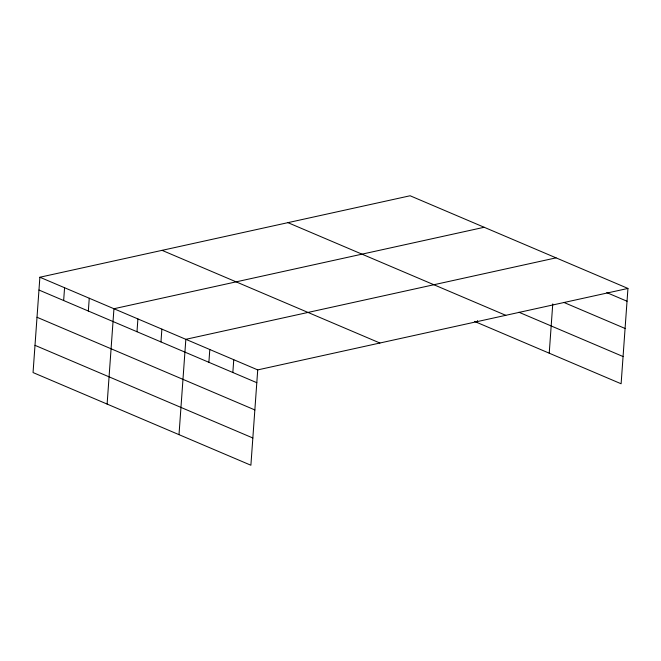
<?xml version="1.0" encoding="UTF-8"?>
<svg xmlns="http://www.w3.org/2000/svg" width="661" height="661" viewBox="0 0 661 661"><rect width="100%" height="100%" fill="white"/><g stroke="black" fill="none" stroke-linecap="round" stroke-linejoin="round"><path stroke-width="0.99" d="M39.883 277.232L33.05 372.564L250.891 465.237L257.724 369.896L39.883 277.232L410.109 195.763L627.95 288.436L621.117 383.768L474.491 321.395M63.654 300.532L64.571 287.733M88.343 311.034L89.26 298.235M107.115 404.069L113.948 308.737L484.174 227.277M136.992 331.731L137.909 318.933M160.962 341.919L161.879 329.128M179.007 434.649L185.84 339.316L556.058 257.856M208.884 362.311L209.801 349.512M232.846 372.498L233.763 359.708M477.341 322.609L477.482 320.593M549.225 353.189L552.761 303.903M257.724 369.896L627.95 288.436M606.757 292.608L627.033 301.234M564.254 302.598L625.083 328.467M518.926 312.232L623.067 356.535M287.932 222.65L505.781 315.322M162.061 250.345L379.901 343.018M38.966 290.03L256.807 382.694M37.016 317.263L254.857 409.936M35 345.331L252.849 437.995"/></g></svg>
